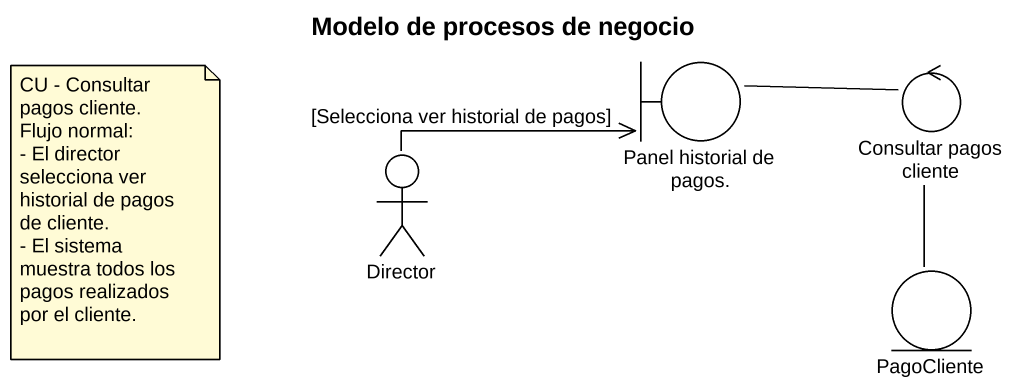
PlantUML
@startuml
title Modelo de procesos de negocio
boundary "Panel historial de pagos." as Panel_historial_de_pagos
control "Consultar pagos cliente" as Consultar_pagos_cliente
actor Director
entity PagoCliente
Consultar_pagos_cliente -left- Panel_historial_de_pagos
Consultar_pagos_cliente -- PagoCliente
Director -right-> Panel_historial_de_pagos : [Selecciona ver historial de pagos]
note as N1
  CU - Consultar pagos cliente.
  Flujo normal:
  - El director selecciona ver historial de pagos de cliente.
  - El sistema muestra todos los pagos realizados por el cliente.
end note
@enduml
